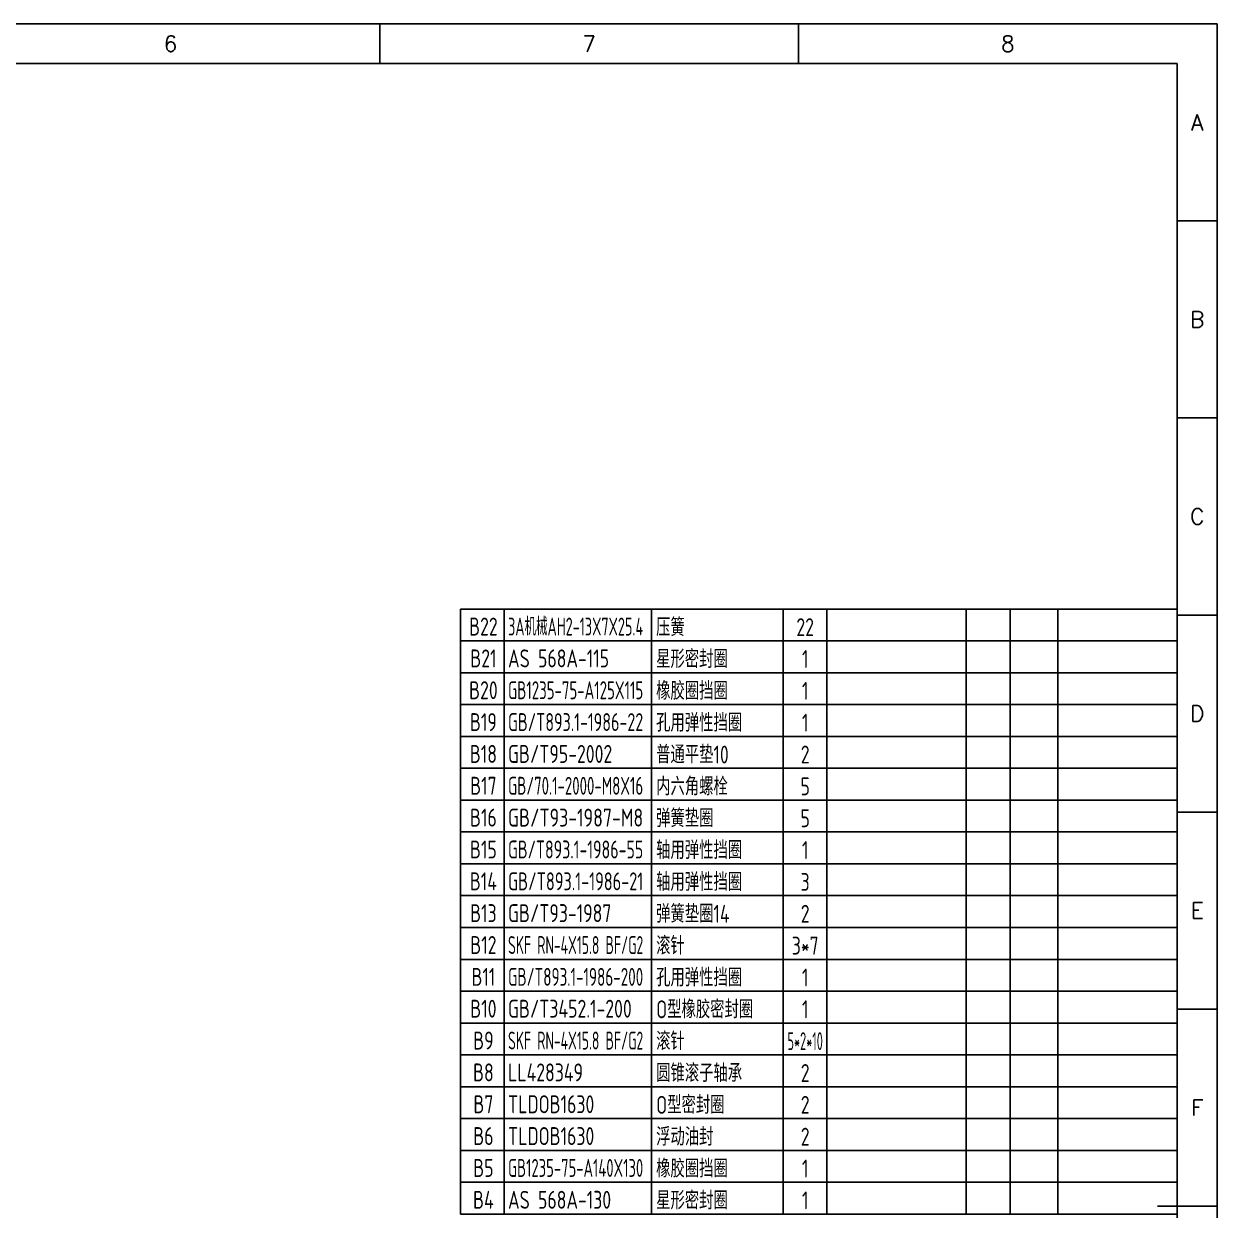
# Model space of a CAD drawing. Header units: millimetres. Extents: x -25 to 1862, y -10 to 2202.
# Drawn here: x 516.4 to 816, y 286 to 584 of the extents above; entities that cross this region are included whole.
import ezdxf
from ezdxf.enums import TextEntityAlignment as Align

# ---------------------------------------------------------------- set-up
doc = ezdxf.new("R2010")
doc.units = ezdxf.units.MM
doc.header["$LTSCALE"] = 10
for name, color, linetype in [('1轮廓实线层', 7, 'Continuous'), ('2细线层', 4, 'Continuous'), ('6文字层', 3, 'Continuous'), ('图框层', 7, 'Continuous')]:
    doc.layers.add(name, color=color, linetype=linetype)
doc.styles.add('PC_TEXTSTYLE', font='isocp.shx', dxfattribs={"width": 0.8, "bigfont": 'hzfs.shx'})
doc.styles.add('TH_GBDIM', font='romans.shx', dxfattribs={"width": 0.8, "bigfont": 'gbcbig.shx'})

# ---------------------------------------------------------------- blocks, each defined once
blk = doc.blocks.new('PC_MXB_BLOCK')
at = {"layer": '1轮廓实线层'}
for p, q in [((-180, 8), (-180, 0)), ((0, 8), (0, 0))]:
    blk.add_line(p, q, dxfattribs=at)
at = {"layer": '2细线层'}
for p, q in [((-180, 8), (0, 8)), ((-169, 8), (-169, 0)), ((-132, 8), (-132, 0)), ((-99, 8), (-99, 0)), ((-88, 8), (-88, 0)), ((-53, 8), (-53, 0)), ((-42, 8), (-42, 0)), ((-30, 8), (-30, 0)), ((-180, 0), (0, 0))]:
    blk.add_line(p, q, dxfattribs=at)
at = {"style": 'PC_TEXTSTYLE', "flags": 1}
blk.add_attdef('图幅', (0, 0), '', height=5, dxfattribs=at)
at = {"layer": '6文字层', "style": 'PC_TEXTSTYLE'}
for tag, width, p, p2 in [('序号', 0.769182, (-178.38, 1.35), (-170.09, 1.35)), ('图号', 3.14773, (-168.05, 1.35), (-134.11, 1.35)), ('名称', 2.802424, (-130.87, 1.2), (-100.28, 1.2)), ('数量', 0.817449, (-97.88, 1.2), (-89, 1.2)), ('总重', 0.958888, (-41.2, 1.27), (-30.86, 1.27)), ('备注', 2.494074, (-28.61, 1.02), (-1.16, 1.02)), ('材料', 2.943328, (-86.43, 1.01), (-54.3, 1.01)), ('单重', 0.854038, (-52.21, 0.89), (-43, 0.89))]:
    blk.add_attdef(tag, text='', height=4.5, dxfattribs=dict(at, width=width)).set_placement(p, p2, align=Align.FIT)

msp = doc.modelspace()

# ---------------------------------------------------------------- linework, layer by layer
at = {"layer": '1轮廓实线层'}
msp.add_line((816, 287), (801, 287), dxfattribs=at)
at = {"layer": '2细线层'}
for p, q in [((816, 584), (-25, 584)), ((605.75, 584), (605.75, 574)), ((710.88, 584), (710.88, 574)), ((816, 584), (816, -10)), ((816, 534.5), (806, 534.5)), ((816, 485), (806, 485)), ((816, 435.5), (806, 435.5)), ((816, 386), (806, 386)), ((816, 336.5), (806, 336.5)), ((816, 287), (806, 287))]:
    msp.add_line(p, q, dxfattribs=at)
at = {"layer": '图框层'}
for q in [(0, 574), (806, 0)]:
    msp.add_line((806, 574), q, dxfattribs=at)

# ---------------------------------------------------------------- block references
ref = msp.add_blockref('PC_MXB_BLOCK', (806, 429, 0), dxfattribs=at)
ref.add_attrib('数量', '22', dxfattribs={"layer": '6文字层', "height": 4.5, "style": 'PC_TEXTSTYLE', "width": 0.8}).set_placement((712.56, 430.2, 0), align=Align.CENTER)
ref.add_attrib('图号', '3A机械AH2-13X7X25.4', dxfattribs={"layer": '6文字层', "height": 4.5, "style": 'PC_TEXTSTYLE', "width": 0.581403}).set_placement((637.95, 430.35, 0), (671.89, 430.35, 0), align=Align.FIT)
ref.add_attrib('序号', 'B22', dxfattribs={"layer": '6文字层', "height": 4.5, "style": 'PC_TEXTSTYLE', "width": 0.8}).set_placement((631.76, 430.35, 0), align=Align.CENTER)
ref.add_attrib('名称', '压簧', (675.13, 430.2, 0), dxfattribs={"layer": '6文字层', "height": 4.5, "style": 'PC_TEXTSTYLE', "width": 0.8})
ref = msp.add_blockref('PC_MXB_BLOCK', (806, 421, 0), dxfattribs=at)
ref.add_attrib('数量', '1', dxfattribs={"layer": '6文字层', "height": 4.5, "style": 'PC_TEXTSTYLE', "width": 0.8}).set_placement((712.56, 422.2, 0), align=Align.CENTER)
ref.add_attrib('图号', 'AS 568A-115', (637.95, 422.35, 0), dxfattribs={"layer": '6文字层', "height": 4.5, "style": 'PC_TEXTSTYLE', "width": 0.8})
ref.add_attrib('序号', 'B21', dxfattribs={"layer": '6文字层', "height": 4.5, "style": 'PC_TEXTSTYLE', "width": 0.8}).set_placement((631.76, 422.35, 0), align=Align.CENTER)
ref.add_attrib('名称', '星形密封圈', (675.13, 422.2, 0), dxfattribs={"layer": '6文字层', "height": 4.5, "style": 'PC_TEXTSTYLE', "width": 0.8})
ref = msp.add_blockref('PC_MXB_BLOCK', (806, 413, 0), dxfattribs=at)
ref.add_attrib('数量', '1', dxfattribs={"layer": '6文字层', "height": 4.5, "style": 'PC_TEXTSTYLE', "width": 0.8}).set_placement((712.56, 414.2, 0), align=Align.CENTER)
ref.add_attrib('图号', 'GB1235-75-A125X115', dxfattribs={"layer": '6文字层', "height": 4.5, "style": 'PC_TEXTSTYLE', "width": 0.613606}).set_placement((637.95, 414.35, 0), (671.89, 414.35, 0), align=Align.FIT)
ref.add_attrib('序号', 'B20', dxfattribs={"layer": '6文字层', "height": 4.5, "style": 'PC_TEXTSTYLE', "width": 0.8}).set_placement((631.76, 414.35, 0), align=Align.CENTER)
ref.add_attrib('名称', '橡胶圈挡圈', (675.13, 414.2, 0), dxfattribs={"layer": '6文字层', "height": 4.5, "style": 'PC_TEXTSTYLE', "width": 0.8})
ref = msp.add_blockref('PC_MXB_BLOCK', (806, 405, 0), dxfattribs=at)
ref.add_attrib('数量', '1', dxfattribs={"layer": '6文字层', "height": 4.5, "style": 'PC_TEXTSTYLE', "width": 0.8}).set_placement((712.56, 406.2, 0), align=Align.CENTER)
ref.add_attrib('图号', 'GB/T893.1-1986-22', dxfattribs={"layer": '6文字层', "height": 4.5, "style": 'PC_TEXTSTYLE', "width": 0.666436}).set_placement((637.95, 406.35, 0), (671.89, 406.35, 0), align=Align.FIT)
ref.add_attrib('序号', 'B19', dxfattribs={"layer": '6文字层', "height": 4.5, "style": 'PC_TEXTSTYLE', "width": 0.8}).set_placement((631.76, 406.35, 0), align=Align.CENTER)
ref.add_attrib('名称', '孔用弹性挡圈', (675.13, 406.2, 0), dxfattribs={"layer": '6文字层', "height": 4.5, "style": 'PC_TEXTSTYLE', "width": 0.8})
ref = msp.add_blockref('PC_MXB_BLOCK', (806, 397, 0), dxfattribs=at)
ref.add_attrib('数量', '2', dxfattribs={"layer": '6文字层', "height": 4.5, "style": 'PC_TEXTSTYLE', "width": 0.8}).set_placement((712.56, 398.2, 0), align=Align.CENTER)
ref.add_attrib('图号', 'GB/T95-2002', (637.95, 398.35, 0), dxfattribs={"layer": '6文字层', "height": 4.5, "style": 'PC_TEXTSTYLE', "width": 0.8})
ref.add_attrib('序号', 'B18', dxfattribs={"layer": '6文字层', "height": 4.5, "style": 'PC_TEXTSTYLE', "width": 0.8}).set_placement((631.76, 398.35, 0), align=Align.CENTER)
ref.add_attrib('名称', '普通平垫10', (675.13, 398.2, 0), dxfattribs={"layer": '6文字层', "height": 4.5, "style": 'PC_TEXTSTYLE', "width": 0.8})
ref = msp.add_blockref('PC_MXB_BLOCK', (806, 389, 0), dxfattribs=at)
ref.add_attrib('数量', '5', dxfattribs={"layer": '6文字层', "height": 4.5, "style": 'PC_TEXTSTYLE', "width": 0.8}).set_placement((712.56, 390.2, 0), align=Align.CENTER)
ref.add_attrib('图号', 'GB/70.1-2000-M8X16', dxfattribs={"layer": '6文字层', "height": 4.5, "style": 'PC_TEXTSTYLE', "width": 0.613197}).set_placement((637.95, 390.35, 0), (671.89, 390.35, 0), align=Align.FIT)
ref.add_attrib('序号', 'B17', dxfattribs={"layer": '6文字层', "height": 4.5, "style": 'PC_TEXTSTYLE', "width": 0.8}).set_placement((631.76, 390.35, 0), align=Align.CENTER)
ref.add_attrib('名称', '内六角螺栓', (675.13, 390.2, 0), dxfattribs={"layer": '6文字层', "height": 4.5, "style": 'PC_TEXTSTYLE', "width": 0.8})
ref = msp.add_blockref('PC_MXB_BLOCK', (806, 381, 0), dxfattribs=at)
ref.add_attrib('数量', '5', dxfattribs={"layer": '6文字层', "height": 4.5, "style": 'PC_TEXTSTYLE', "width": 0.8}).set_placement((712.56, 382.2, 0), align=Align.CENTER)
ref.add_attrib('图号', 'GB/T93-1987-M8', dxfattribs={"layer": '6文字层', "height": 4.5, "style": 'PC_TEXTSTYLE', "width": 0.757467}).set_placement((637.95, 382.35, 0), (671.89, 382.35, 0), align=Align.FIT)
ref.add_attrib('序号', 'B16', dxfattribs={"layer": '6文字层', "height": 4.5, "style": 'PC_TEXTSTYLE', "width": 0.8}).set_placement((631.76, 382.35, 0), align=Align.CENTER)
ref.add_attrib('名称', '弹簧垫圈', (675.13, 382.2, 0), dxfattribs={"layer": '6文字层', "height": 4.5, "style": 'PC_TEXTSTYLE', "width": 0.8})
ref = msp.add_blockref('PC_MXB_BLOCK', (806, 373, 0), dxfattribs=at)
ref.add_attrib('数量', '1', dxfattribs={"layer": '6文字层', "height": 4.5, "style": 'PC_TEXTSTYLE', "width": 0.8}).set_placement((712.56, 374.2, 0), align=Align.CENTER)
ref.add_attrib('图号', 'GB/T893.1-1986-55', dxfattribs={"layer": '6文字层', "height": 4.5, "style": 'PC_TEXTSTYLE', "width": 0.667535}).set_placement((637.95, 374.35, 0), (671.89, 374.35, 0), align=Align.FIT)
ref.add_attrib('序号', 'B15', dxfattribs={"layer": '6文字层', "height": 4.5, "style": 'PC_TEXTSTYLE', "width": 0.8}).set_placement((631.76, 374.35, 0), align=Align.CENTER)
ref.add_attrib('名称', '轴用弹性挡圈', (675.13, 374.2, 0), dxfattribs={"layer": '6文字层', "height": 4.5, "style": 'PC_TEXTSTYLE', "width": 0.8})
ref = msp.add_blockref('PC_MXB_BLOCK', (806, 365, 0), dxfattribs=at)
ref.add_attrib('数量', '3', dxfattribs={"layer": '6文字层', "height": 4.5, "style": 'PC_TEXTSTYLE', "width": 0.8}).set_placement((712.56, 366.2, 0), align=Align.CENTER)
ref.add_attrib('图号', 'GB/T893.1-1986-21', dxfattribs={"layer": '6文字层', "height": 4.5, "style": 'PC_TEXTSTYLE', "width": 0.68211}).set_placement((637.95, 366.35, 0), (671.89, 366.35, 0), align=Align.FIT)
ref.add_attrib('序号', 'B14', dxfattribs={"layer": '6文字层', "height": 4.5, "style": 'PC_TEXTSTYLE', "width": 0.8}).set_placement((631.76, 366.35, 0), align=Align.CENTER)
ref.add_attrib('名称', '轴用弹性挡圈', (675.13, 366.2, 0), dxfattribs={"layer": '6文字层', "height": 4.5, "style": 'PC_TEXTSTYLE', "width": 0.8})
ref = msp.add_blockref('PC_MXB_BLOCK', (806, 357, 0), dxfattribs=at)
ref.add_attrib('数量', '2', dxfattribs={"layer": '6文字层', "height": 4.5, "style": 'PC_TEXTSTYLE', "width": 0.8}).set_placement((712.56, 358.2, 0), align=Align.CENTER)
ref.add_attrib('图号', 'GB/T93-1987', (637.95, 358.35, 0), dxfattribs={"layer": '6文字层', "height": 4.5, "style": 'PC_TEXTSTYLE', "width": 0.8})
ref.add_attrib('序号', 'B13', dxfattribs={"layer": '6文字层', "height": 4.5, "style": 'PC_TEXTSTYLE', "width": 0.8}).set_placement((631.76, 358.35, 0), align=Align.CENTER)
ref.add_attrib('名称', '弹簧垫圈14', (675.13, 358.2, 0), dxfattribs={"layer": '6文字层', "height": 4.5, "style": 'PC_TEXTSTYLE', "width": 0.8})
ref = msp.add_blockref('PC_MXB_BLOCK', (806, 349, 0), dxfattribs=at)
ref.add_attrib('数量', '3*7', dxfattribs={"layer": '6文字层', "height": 4.5, "style": 'PC_TEXTSTYLE', "width": 0.8}).set_placement((712.56, 350.2, 0), align=Align.CENTER)
ref.add_attrib('图号', 'SKF RN-4X15.8 BF/G2', dxfattribs={"layer": '6文字层', "height": 4.5, "style": 'PC_TEXTSTYLE', "width": 0.583976}).set_placement((637.95, 350.35, 0), (671.89, 350.35, 0), align=Align.FIT)
ref.add_attrib('序号', 'B12', dxfattribs={"layer": '6文字层', "height": 4.5, "style": 'PC_TEXTSTYLE', "width": 0.8}).set_placement((631.76, 350.35, 0), align=Align.CENTER)
ref.add_attrib('名称', '滚针', (675.13, 350.2, 0), dxfattribs={"layer": '6文字层', "height": 4.5, "style": 'PC_TEXTSTYLE', "width": 0.8})
ref = msp.add_blockref('PC_MXB_BLOCK', (806, 341, 0), dxfattribs=at)
ref.add_attrib('数量', '1', dxfattribs={"layer": '6文字层', "height": 4.5, "style": 'PC_TEXTSTYLE', "width": 0.8}).set_placement((712.56, 342.2, 0), align=Align.CENTER)
ref.add_attrib('图号', 'GB/T893.1-1986-200', dxfattribs={"layer": '6文字层', "height": 4.5, "style": 'PC_TEXTSTYLE', "width": 0.630726}).set_placement((637.95, 342.35, 0), (671.89, 342.35, 0), align=Align.FIT)
ref.add_attrib('序号', 'B11', dxfattribs={"layer": '6文字层', "height": 4.5, "style": 'PC_TEXTSTYLE', "width": 0.8}).set_placement((631.76, 342.35, 0), align=Align.CENTER)
ref.add_attrib('名称', '孔用弹性挡圈', (675.13, 342.2, 0), dxfattribs={"layer": '6文字层', "height": 4.5, "style": 'PC_TEXTSTYLE', "width": 0.8})
ref = msp.add_blockref('PC_MXB_BLOCK', (806, 333, 0), dxfattribs=at)
ref.add_attrib('数量', '1', dxfattribs={"layer": '6文字层', "height": 4.5, "style": 'PC_TEXTSTYLE', "width": 0.8}).set_placement((712.56, 334.2, 0), align=Align.CENTER)
ref.add_attrib('图号', 'GB/T3452.1-200', (637.95, 334.35, 0), dxfattribs={"layer": '6文字层', "height": 4.5, "style": 'PC_TEXTSTYLE', "width": 0.8})
ref.add_attrib('序号', 'B10', dxfattribs={"layer": '6文字层', "height": 4.5, "style": 'PC_TEXTSTYLE', "width": 0.8}).set_placement((631.76, 334.35, 0), align=Align.CENTER)
ref.add_attrib('名称', 'O型橡胶密封圈', (675.13, 334.2, 0), dxfattribs={"layer": '6文字层', "height": 4.5, "style": 'PC_TEXTSTYLE', "width": 0.8})
ref = msp.add_blockref('PC_MXB_BLOCK', (806, 325, 0), dxfattribs=at)
ref.add_attrib('数量', '5*2*10', dxfattribs={"layer": '6文字层', "height": 4.5, "style": 'PC_TEXTSTYLE', "width": 0.512837}).set_placement((708.12, 326.2, 0), (717, 326.2, 0), align=Align.FIT)
ref.add_attrib('图号', 'SKF RN-4X15.8 BF/G2', dxfattribs={"layer": '6文字层', "height": 4.5, "style": 'PC_TEXTSTYLE', "width": 0.583976}).set_placement((637.95, 326.35, 0), (671.89, 326.35, 0), align=Align.FIT)
ref.add_attrib('序号', 'B9', dxfattribs={"layer": '6文字层', "height": 4.5, "style": 'PC_TEXTSTYLE', "width": 0.8}).set_placement((631.76, 326.35, 0), align=Align.CENTER)
ref.add_attrib('名称', '滚针', (675.13, 326.2, 0), dxfattribs={"layer": '6文字层', "height": 4.5, "style": 'PC_TEXTSTYLE', "width": 0.8})
ref = msp.add_blockref('PC_MXB_BLOCK', (806, 317, 0), dxfattribs=at)
ref.add_attrib('数量', '2', dxfattribs={"layer": '6文字层', "height": 4.5, "style": 'PC_TEXTSTYLE', "width": 0.8}).set_placement((712.56, 318.2, 0), align=Align.CENTER)
ref.add_attrib('图号', 'LL428349', (637.95, 318.35, 0), dxfattribs={"layer": '6文字层', "height": 4.5, "style": 'PC_TEXTSTYLE', "width": 0.8})
ref.add_attrib('序号', 'B8', dxfattribs={"layer": '6文字层', "height": 4.5, "style": 'PC_TEXTSTYLE', "width": 0.8}).set_placement((631.76, 318.35, 0), align=Align.CENTER)
ref.add_attrib('名称', '圆锥滚子轴承', (675.13, 318.2, 0), dxfattribs={"layer": '6文字层', "height": 4.5, "style": 'PC_TEXTSTYLE', "width": 0.8})
ref = msp.add_blockref('PC_MXB_BLOCK', (806, 309, 0), dxfattribs=at)
ref.add_attrib('数量', '2', dxfattribs={"layer": '6文字层', "height": 4.5, "style": 'PC_TEXTSTYLE', "width": 0.8}).set_placement((712.56, 310.2, 0), align=Align.CENTER)
ref.add_attrib('图号', 'TLDOB1630', (637.95, 310.35, 0), dxfattribs={"layer": '6文字层', "height": 4.5, "style": 'PC_TEXTSTYLE', "width": 0.8})
ref.add_attrib('序号', 'B7', dxfattribs={"layer": '6文字层', "height": 4.5, "style": 'PC_TEXTSTYLE', "width": 0.8}).set_placement((631.76, 310.35, 0), align=Align.CENTER)
ref.add_attrib('名称', 'O型密封圈', (675.13, 310.2, 0), dxfattribs={"layer": '6文字层', "height": 4.5, "style": 'PC_TEXTSTYLE', "width": 0.8})
ref = msp.add_blockref('PC_MXB_BLOCK', (806, 301, 0), dxfattribs=at)
ref.add_attrib('数量', '2', dxfattribs={"layer": '6文字层', "height": 4.5, "style": 'PC_TEXTSTYLE', "width": 0.8}).set_placement((712.56, 302.2, 0), align=Align.CENTER)
ref.add_attrib('图号', 'TLDOB1630', (637.95, 302.35, 0), dxfattribs={"layer": '6文字层', "height": 4.5, "style": 'PC_TEXTSTYLE', "width": 0.8})
ref.add_attrib('序号', 'B6', dxfattribs={"layer": '6文字层', "height": 4.5, "style": 'PC_TEXTSTYLE', "width": 0.8}).set_placement((631.76, 302.35, 0), align=Align.CENTER)
ref.add_attrib('名称', '浮动油封', (675.13, 302.2, 0), dxfattribs={"layer": '6文字层', "height": 4.5, "style": 'PC_TEXTSTYLE', "width": 0.8})
ref = msp.add_blockref('PC_MXB_BLOCK', (806, 293, 0), dxfattribs=at)
ref.add_attrib('数量', '1', dxfattribs={"layer": '6文字层', "height": 4.5, "style": 'PC_TEXTSTYLE', "width": 0.8}).set_placement((712.56, 294.2, 0), align=Align.CENTER)
ref.add_attrib('图号', 'GB1235-75-A140X130', dxfattribs={"layer": '6文字层', "height": 4.5, "style": 'PC_TEXTSTYLE', "width": 0.600925}).set_placement((637.95, 294.35, 0), (671.89, 294.35, 0), align=Align.FIT)
ref.add_attrib('序号', 'B5', dxfattribs={"layer": '6文字层', "height": 4.5, "style": 'PC_TEXTSTYLE', "width": 0.8}).set_placement((631.76, 294.35, 0), align=Align.CENTER)
ref.add_attrib('名称', '橡胶圈挡圈', (675.13, 294.2, 0), dxfattribs={"layer": '6文字层', "height": 4.5, "style": 'PC_TEXTSTYLE', "width": 0.8})
ref = msp.add_blockref('PC_MXB_BLOCK', (806, 285, 0), dxfattribs=at)
ref.add_attrib('数量', '1', dxfattribs={"layer": '6文字层', "height": 4.5, "style": 'PC_TEXTSTYLE', "width": 0.8}).set_placement((712.56, 286.2, 0), align=Align.CENTER)
ref.add_attrib('图号', 'AS 568A-130', (637.95, 286.35, 0), dxfattribs={"layer": '6文字层', "height": 4.5, "style": 'PC_TEXTSTYLE', "width": 0.8})
ref.add_attrib('序号', 'B4', dxfattribs={"layer": '6文字层', "height": 4.5, "style": 'PC_TEXTSTYLE', "width": 0.8}).set_placement((631.76, 286.35, 0), align=Align.CENTER)
ref.add_attrib('名称', '星形密封圈', (675.13, 286.2, 0), dxfattribs={"layer": '6文字层', "height": 4.5, "style": 'PC_TEXTSTYLE', "width": 0.8})

# ---------------------------------------------------------------- texts
at = {"layer": '6文字层', "style": 'TH_GBDIM'}
for s, p in [('6', (553.19, 579)), ('7', (658.31, 579)), ('8', (763.44, 579)), ('A', (811, 559.25)), ('B', (811, 509.75)), ('C', (811, 460.25)), ('D', (811, 410.75)), ('E', (811, 361.25)), ('F', (811, 311.75))]:
    msp.add_text(s, height=4, dxfattribs=at).set_placement(p, align=Align.MIDDLE)

doc.saveas('drawing.dxf')
